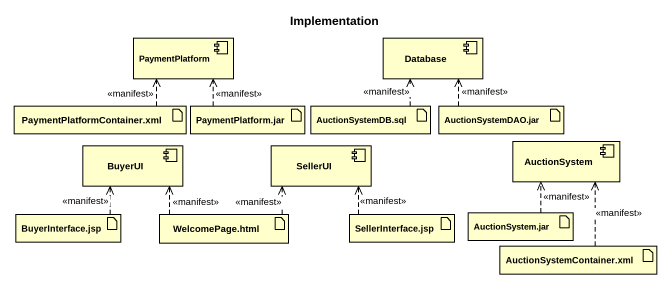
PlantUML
@startuml
title Implementation
component PaymentPlatform
component "Database" as Database_
artifact "PaymentPlatformContainer.xml" as PaymentPlatformContainer_xml
artifact "PaymentPlatform.jar" as PaymentPlatform_jar
artifact "AuctionSystemDB.sql" as AuctionSystemDB_sql
artifact "AuctionSystemDAO.jar" as AuctionSystemDAO_jar
component AuctionSystem
component BuyerUI
component SellerUI
artifact "BuyerInterface.jsp" as BuyerInterface_jsp
artifact "WelcomePage.html" as WelcomePage_html
artifact "SellerInterface.jsp" as SellerInterface_jsp
artifact "AuctionSystem.jar" as AuctionSystem_jar
artifact "AuctionSystemContainer.xml" as AuctionSystemContainer_xml
PaymentPlatformContainer_xml .up.> PaymentPlatform : <<manifest>>
PaymentPlatform_jar .up.> PaymentPlatform : <<manifest>>
AuctionSystemDB_sql .up.> Database_ : <<manifest>>
AuctionSystemDAO_jar .up.> Database_ : <<manifest>>
BuyerInterface_jsp .up.> BuyerUI : <<manifest>>
WelcomePage_html .up.> BuyerUI : <<manifest>>
WelcomePage_html .up.> SellerUI : <<manifest>>
SellerInterface_jsp .up.> SellerUI : <<manifest>>
AuctionSystem_jar .up.> AuctionSystem : <<manifest>>
AuctionSystemContainer_xml .up.> AuctionSystem : <<manifest>>
@enduml
